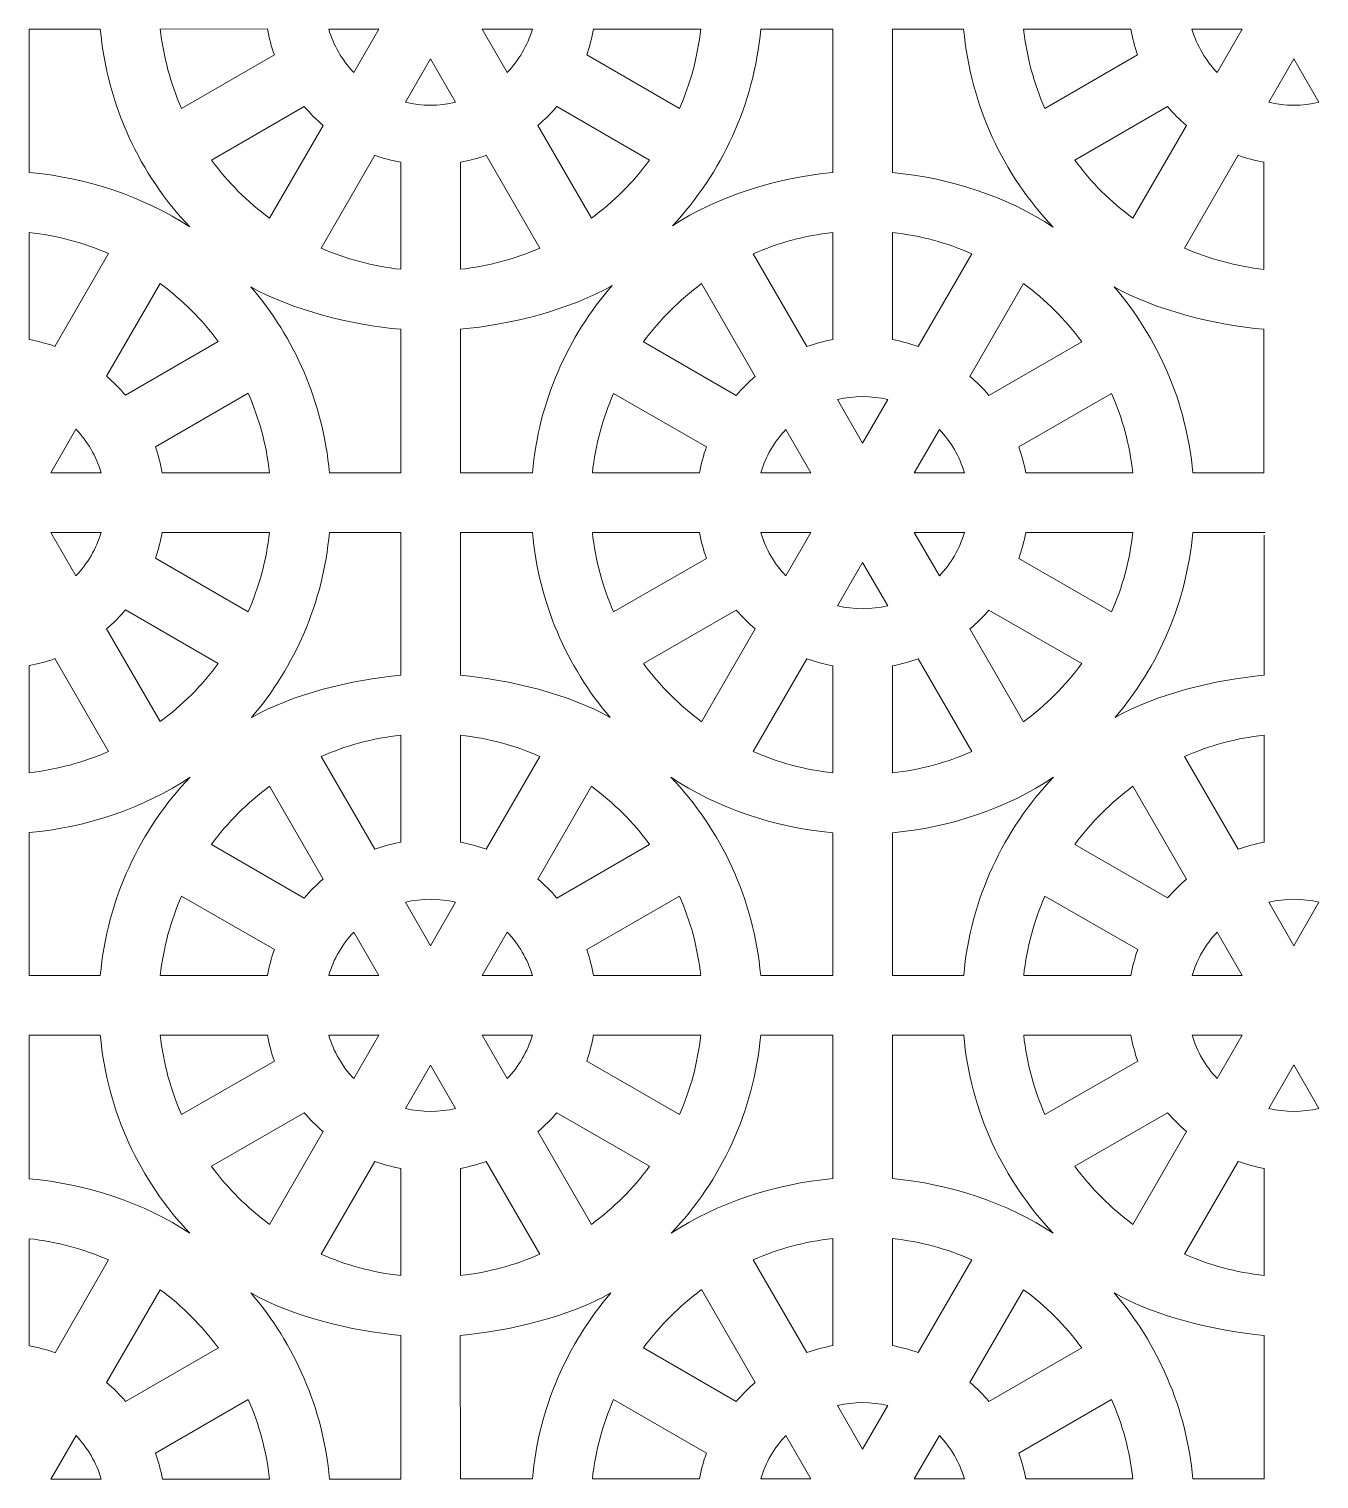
# Model space of a CAD drawing. Header units: centimetres. Extents: x -87 to 87, y -88 to 88.
# Drawn here: x 7.29 to 46.2, y 44.05 to 87.8 of the extents above; entities that cross this region are included whole.
import ezdxf

# ---------------------------------------------------------------- set-up
doc = ezdxf.new("R2010")
doc.units = ezdxf.units.CM
doc.header["$MEASUREMENT"] = 0
doc.layers.add('layer 1', color=7, linetype='Continuous')

msp = doc.modelspace()

# ---------------------------------------------------------------- linework, layer by layer
at = {"layer": 'layer 1', "color": 177, "lineweight": 9}
for points, knots in [([(7.28745, 87.80182), (7.28745, 87.80182), (9.43771, 87.80215), (9.43771, 87.80215), (9.43771, 87.80215), (9.64338, 85.49741), (10.63137, 83.41741), (12.13415, 81.82967), (12.13415, 81.82967), (10.77934, 82.73695), (9.00036, 83.32192), (7.28745, 83.47478), (7.28745, 83.47478), (7.28745, 83.47478), (7.28745, 87.80182), (7.28745, 87.80182)], [0, 0, 0, 0, 0.2, 0.2, 0.2, 0.2, 0.4, 0.4, 0.4, 0.4, 0.6, 0.6, 0.6, 0.6, 1, 1, 1, 1]), ([(11.88766, 85.40539), (11.55909, 86.15262), (11.33876, 86.95816), (11.24659, 87.80214), (11.24659, 87.80214), (11.24659, 87.80214), (14.47854, 87.80222), (14.47854, 87.80222), (14.47854, 87.80222), (14.5273, 87.53399), (14.59739, 87.27316), (14.68715, 87.02166), (14.68715, 87.02166), (14.68715, 87.02166), (11.88766, 85.40539), (11.88766, 85.40539)], [0, 0, 0, 0, 0.2, 0.2, 0.2, 0.2, 0.4, 0.4, 0.4, 0.4, 0.6, 0.6, 0.6, 0.6, 1, 1, 1, 1]), ([(17.08302, 86.49285), (17.08302, 86.49285), (17.83891, 87.80215), (17.83891, 87.80215), (17.83891, 87.80215), (17.83891, 87.80215), (16.32611, 87.80215), (16.32611, 87.80215), (16.32611, 87.80215), (16.47161, 87.30492), (16.73463, 86.85778), (17.08302, 86.49285)], [0, 0, 0, 0, 0.25, 0.25, 0.25, 0.25, 0.5, 0.5, 0.5, 0.5, 1, 1, 1, 1]), ([(20.95659, 87.80215), (20.95659, 87.80215), (21.71253, 86.49285), (21.71253, 86.49285), (21.71253, 86.49285), (22.06089, 86.85774), (22.32386, 87.30489), (22.46936, 87.80215), (22.46936, 87.80215), (22.46936, 87.80215), (20.95659, 87.80215), (20.95659, 87.80215)], [0, 0, 0, 0, 0.25, 0.25, 0.25, 0.25, 0.5, 0.5, 0.5, 0.5, 1, 1, 1, 1]), ([(26.90786, 85.40539), (26.90786, 85.40539), (24.10825, 87.02173), (24.10825, 87.02173), (24.10825, 87.02173), (24.19798, 87.2732), (24.26833, 87.53393), (24.3171, 87.80215), (24.3171, 87.80215), (24.3171, 87.80215), (27.54889, 87.80215), (27.54889, 87.80215), (27.54889, 87.80215), (27.45672, 86.95817), (27.23641, 86.1526), (26.90786, 85.40539)], [0, 0, 0, 0, 0.2, 0.2, 0.2, 0.2, 0.4, 0.4, 0.4, 0.4, 0.6, 0.6, 0.6, 0.6, 1, 1, 1, 1]), ([(31.53118, 87.80215), (31.53118, 87.80215), (29.35777, 87.80215), (29.35777, 87.80215), (29.35777, 87.80215), (29.15366, 85.5149), (28.17907, 83.449), (26.69548, 81.86593), (26.69548, 81.86593), (28.03688, 82.75013), (29.84386, 83.32002), (31.53117, 83.4706), (31.53117, 83.4706), (31.53117, 83.4706), (31.53118, 87.80215), (31.53118, 87.80215)], [0, 0, 0, 0, 0.2, 0.2, 0.2, 0.2, 0.4, 0.4, 0.4, 0.4, 0.6, 0.6, 0.6, 0.6, 1, 1, 1, 1]), ([(33.33118, 87.80214), (33.33118, 87.80214), (35.47862, 87.80153), (35.47862, 87.80153), (35.47862, 87.80153), (35.68448, 85.49464), (36.67418, 83.41292), (38.17937, 81.82462), (38.17937, 81.82462), (36.82428, 82.73239), (35.04463, 83.31769), (33.33118, 83.47059), (33.33118, 83.47059), (33.33118, 83.47059), (33.33118, 87.80214), (33.33118, 87.80214)], [0, 0, 0, 0, 0.2, 0.2, 0.2, 0.2, 0.4, 0.4, 0.4, 0.4, 0.6, 0.6, 0.6, 0.6, 1, 1, 1, 1]), ([(37.28751, 87.80153), (37.28751, 87.80153), (40.51949, 87.80155), (40.51949, 87.80155), (40.51949, 87.80155), (40.56827, 87.53336), (40.63833, 87.27259), (40.72806, 87.02114), (40.72806, 87.02114), (40.72806, 87.02114), (37.92864, 85.40488), (37.92864, 85.40488), (37.92864, 85.40488), (37.60009, 86.15208), (37.3797, 86.95757), (37.28751, 87.80153)], [0, 0, 0, 0, 0.2, 0.2, 0.2, 0.2, 0.4, 0.4, 0.4, 0.4, 0.6, 0.6, 0.6, 0.6, 1, 1, 1, 1]), ([(43.12392, 86.4923), (43.12392, 86.4923), (43.87981, 87.80153), (43.87981, 87.80153), (43.87981, 87.80153), (43.87981, 87.80153), (42.36703, 87.80153), (42.36703, 87.80153), (42.36703, 87.80153), (42.51253, 87.30433), (42.77555, 86.8572), (43.12392, 86.4923)], [0, 0, 0, 0, 0.25, 0.25, 0.25, 0.25, 0.5, 0.5, 0.5, 0.5, 1, 1, 1, 1]), ([(20.15412, 85.59204), (20.15412, 85.59204), (19.39775, 86.90213), (19.39775, 86.90213), (19.39775, 86.90213), (19.39775, 86.90213), (18.64143, 85.59204), (18.64143, 85.59204), (18.64143, 85.59204), (19.13611, 85.47212), (19.65944, 85.47211), (20.15412, 85.59204)], [0, 0, 0, 0, 0.25, 0.25, 0.25, 0.25, 0.5, 0.5, 0.5, 0.5, 1, 1, 1, 1]), ([(44.68234, 85.59155), (44.68234, 85.59155), (45.43867, 86.90156), (45.43867, 86.90156), (45.43867, 86.90156), (45.43867, 86.90156), (46.19505, 85.59153), (46.19505, 85.59153), (46.19505, 85.59153), (45.70029, 85.47154), (45.1771, 85.47159), (44.68234, 85.59155)], [0, 0, 0, 0, 0.25, 0.25, 0.25, 0.25, 0.5, 0.5, 0.5, 0.5, 1, 1, 1, 1]), ([(14.54305, 82.09351), (13.87363, 82.58615), (13.2817, 83.17797), (12.78908, 83.84736), (12.78908, 83.84736), (12.78908, 83.84736), (15.58845, 85.46357), (15.58845, 85.46357), (15.58845, 85.46357), (15.76309, 85.25837), (15.95402, 85.06747), (16.15924, 84.89282), (16.15924, 84.89282), (16.15924, 84.89282), (14.54305, 82.09351), (14.54305, 82.09351)], [0, 0, 0, 0, 0.2, 0.2, 0.2, 0.2, 0.4, 0.4, 0.4, 0.4, 0.6, 0.6, 0.6, 0.6, 1, 1, 1, 1]), ([(26.00634, 83.84742), (25.51372, 83.17799), (24.9217, 82.5865), (24.25227, 82.09384), (24.25227, 82.09384), (24.25227, 82.09384), (22.63627, 84.89283), (22.63627, 84.89283), (22.63627, 84.89283), (22.84147, 85.06746), (23.03239, 85.25838), (23.20703, 85.46359), (23.20703, 85.46359), (23.20703, 85.46359), (26.00634, 83.84742), (26.00634, 83.84742)], [0, 0, 0, 0, 0.2, 0.2, 0.2, 0.2, 0.4, 0.4, 0.4, 0.4, 0.6, 0.6, 0.6, 0.6, 1, 1, 1, 1]), ([(40.58393, 82.09293), (39.91453, 82.58555), (39.32267, 83.17745), (38.83004, 83.84685), (38.83004, 83.84685), (38.83004, 83.84685), (41.62929, 85.463), (41.62929, 85.463), (41.62929, 85.463), (41.80394, 85.25778), (41.9949, 85.06685), (42.20011, 84.89221), (42.20011, 84.89221), (42.20011, 84.89221), (40.58393, 82.09293), (40.58393, 82.09293)], [0, 0, 0, 0, 0.2, 0.2, 0.2, 0.2, 0.4, 0.4, 0.4, 0.4, 0.6, 0.6, 0.6, 0.6, 1, 1, 1, 1]), ([(18.49773, 80.55096), (18.49773, 80.55096), (18.49776, 83.78292), (18.49776, 83.78292), (18.49776, 83.78292), (18.22956, 83.8317), (17.9688, 83.90182), (17.71735, 83.99155), (17.71735, 83.99155), (17.71735, 83.99155), (16.10101, 81.192), (16.10101, 81.192), (16.10101, 81.192), (16.84822, 80.86344), (17.65377, 80.64312), (18.49773, 80.55096)], [0, 0, 0, 0, 0.2, 0.2, 0.2, 0.2, 0.4, 0.4, 0.4, 0.4, 0.6, 0.6, 0.6, 0.6, 1, 1, 1, 1]), ([(21.07814, 83.99162), (20.82668, 83.90189), (20.56591, 83.8317), (20.2977, 83.78292), (20.2977, 83.78292), (20.2977, 83.78292), (20.29773, 80.55096), (20.29773, 80.55096), (20.29773, 80.55096), (21.14169, 80.64313), (21.94711, 80.86373), (22.69433, 81.19229), (22.69433, 81.19229), (22.69433, 81.19229), (21.07814, 83.99162), (21.07814, 83.99162)], [0, 0, 0, 0, 0.2, 0.2, 0.2, 0.2, 0.4, 0.4, 0.4, 0.4, 0.6, 0.6, 0.6, 0.6, 1, 1, 1, 1]), ([(43.7583, 83.99106), (43.7583, 83.99106), (42.14209, 81.19173), (42.14209, 81.19173), (42.14209, 81.19173), (42.88929, 80.86317), (43.69469, 80.64274), (44.53864, 80.55057), (44.53864, 80.55057), (44.53864, 80.55057), (44.53864, 83.78239), (44.53864, 83.78239), (44.53864, 83.78239), (44.27047, 83.83115), (44.00974, 83.90133), (43.7583, 83.99106)], [0, 0, 0, 0, 0.2, 0.2, 0.2, 0.2, 0.4, 0.4, 0.4, 0.4, 0.6, 0.6, 0.6, 0.6, 1, 1, 1, 1]), ([(8.06786, 78.22525), (7.8164, 78.31498), (7.55563, 78.38517), (7.28742, 78.43395), (7.28742, 78.43395), (7.28742, 78.43395), (7.28745, 81.66591), (7.28745, 81.66591), (7.28745, 81.66591), (8.13141, 81.57374), (8.93683, 81.35314), (9.68405, 81.02458), (9.68405, 81.02458), (9.68405, 81.02458), (8.06786, 78.22525), (8.06786, 78.22525)], [0, 0, 0, 0, 0.2, 0.2, 0.2, 0.2, 0.4, 0.4, 0.4, 0.4, 0.6, 0.6, 0.6, 0.6, 1, 1, 1, 1]), ([(31.53118, 81.66172), (31.53118, 81.66172), (31.53121, 78.42976), (31.53121, 78.42976), (31.53121, 78.42976), (31.26301, 78.38098), (31.00225, 78.31086), (30.7508, 78.22113), (30.7508, 78.22113), (30.7508, 78.22113), (29.13446, 81.02068), (29.13446, 81.02068), (29.13446, 81.02068), (29.88167, 81.34924), (30.68722, 81.56956), (31.53118, 81.66172)], [0, 0, 0, 0, 0.2, 0.2, 0.2, 0.2, 0.4, 0.4, 0.4, 0.4, 0.6, 0.6, 0.6, 0.6, 1, 1, 1, 1]), ([(34.11159, 78.22106), (33.86013, 78.31079), (33.59936, 78.38098), (33.33115, 78.42976), (33.33115, 78.42976), (33.33115, 78.42976), (33.33118, 81.66172), (33.33118, 81.66172), (33.33118, 81.66172), (34.17514, 81.56955), (34.98056, 81.34895), (35.72778, 81.02039), (35.72778, 81.02039), (35.72778, 81.02039), (34.11159, 78.22106), (34.11159, 78.22106)], [0, 0, 0, 0, 0.2, 0.2, 0.2, 0.2, 0.4, 0.4, 0.4, 0.4, 0.6, 0.6, 0.6, 0.6, 1, 1, 1, 1]), ([(12.99606, 78.36945), (12.50344, 79.03888), (11.91142, 79.63037), (11.24199, 80.12303), (11.24199, 80.12303), (11.24199, 80.12303), (9.62599, 77.32404), (9.62599, 77.32404), (9.62599, 77.32404), (9.83119, 77.14941), (10.02211, 76.95849), (10.19675, 76.75328), (10.19675, 76.75328), (10.19675, 76.75328), (12.99606, 78.36945), (12.99606, 78.36945)], [0, 0, 0, 0, 0.2, 0.2, 0.2, 0.2, 0.4, 0.4, 0.4, 0.4, 0.6, 0.6, 0.6, 0.6, 1, 1, 1, 1]), ([(20.29773, 74.41053), (20.29773, 74.41053), (22.47116, 74.41053), (22.47116, 74.41053), (22.47116, 74.41053), (22.66341, 76.56487), (23.53919, 78.52286), (24.88005, 80.06599), (24.88005, 80.06599), (23.64338, 79.34203), (21.79906, 78.87606), (20.29773, 78.74209), (20.29773, 78.74209), (20.29773, 78.74209), (20.29773, 74.41053), (20.29773, 74.41053)], [0, 0, 0, 0, 0.2, 0.2, 0.2, 0.2, 0.4, 0.4, 0.4, 0.4, 0.6, 0.6, 0.6, 0.6, 1, 1, 1, 1]), ([(27.5765, 80.11917), (26.90708, 79.62653), (26.31515, 79.03471), (25.82253, 78.36532), (25.82253, 78.36532), (25.82253, 78.36532), (28.6219, 76.74911), (28.6219, 76.74911), (28.6219, 76.74911), (28.79654, 76.95431), (28.98747, 77.14521), (29.19269, 77.31986), (29.19269, 77.31986), (29.19269, 77.31986), (27.5765, 80.11917), (27.5765, 80.11917)], [0, 0, 0, 0, 0.2, 0.2, 0.2, 0.2, 0.4, 0.4, 0.4, 0.4, 0.6, 0.6, 0.6, 0.6, 1, 1, 1, 1]), ([(39.03979, 78.36526), (38.54717, 79.03469), (37.95515, 79.62618), (37.28572, 80.11884), (37.28572, 80.11884), (37.28572, 80.11884), (35.66972, 77.31985), (35.66972, 77.31985), (35.66972, 77.31985), (35.87492, 77.14522), (36.06584, 76.9543), (36.24048, 76.74909), (36.24048, 76.74909), (36.24048, 76.74909), (39.03979, 78.36526), (39.03979, 78.36526)], [0, 0, 0, 0, 0.2, 0.2, 0.2, 0.2, 0.4, 0.4, 0.4, 0.4, 0.6, 0.6, 0.6, 0.6, 1, 1, 1, 1]), ([(18.4978, 74.41472), (18.4978, 74.41472), (18.49772, 78.74208), (18.49772, 78.74208), (18.49772, 78.74208), (17.02537, 78.87347), (15.19735, 79.32415), (13.97819, 80.02435), (13.97819, 80.02435), (15.29669, 78.48838), (16.15714, 76.5478), (16.34749, 74.41472), (16.34749, 74.41472), (16.34749, 74.41472), (18.4978, 74.41472), (18.4978, 74.41472)], [0, 0, 0, 0, 0.2, 0.2, 0.2, 0.2, 0.4, 0.4, 0.4, 0.4, 0.6, 0.6, 0.6, 0.6, 1, 1, 1, 1]), ([(44.53865, 74.41053), (44.53865, 74.41053), (44.53866, 78.74154), (44.53866, 78.74154), (44.53866, 78.74154), (43.06572, 78.87299), (41.23759, 79.32398), (40.01807, 80.02464), (40.01807, 80.02464), (41.33875, 78.48796), (42.20069, 76.54568), (42.39122, 74.41053), (42.39122, 74.41053), (42.39122, 74.41053), (44.53865, 74.41053), (44.53865, 74.41053)], [0, 0, 0, 0, 0.2, 0.2, 0.2, 0.2, 0.4, 0.4, 0.4, 0.4, 0.6, 0.6, 0.6, 0.6, 1, 1, 1, 1]), ([(13.89758, 76.81148), (13.89758, 76.81148), (11.09797, 75.19514), (11.09797, 75.19514), (11.09797, 75.19514), (11.1877, 74.94367), (11.25805, 74.68294), (11.30682, 74.41472), (11.30682, 74.41472), (11.30682, 74.41472), (14.53861, 74.41472), (14.53861, 74.41472), (14.53861, 74.41472), (14.44644, 75.2587), (14.22613, 76.06427), (13.89758, 76.81148)], [0, 0, 0, 0, 0.2, 0.2, 0.2, 0.2, 0.4, 0.4, 0.4, 0.4, 0.6, 0.6, 0.6, 0.6, 1, 1, 1, 1]), ([(24.92111, 76.80729), (24.59254, 76.06006), (24.37221, 75.25452), (24.28004, 74.41054), (24.28004, 74.41054), (24.28004, 74.41054), (27.51199, 74.41046), (27.51199, 74.41046), (27.51199, 74.41046), (27.56075, 74.67869), (27.63084, 74.93952), (27.7206, 75.19102), (27.7206, 75.19102), (27.7206, 75.19102), (24.92111, 76.80729), (24.92111, 76.80729)], [0, 0, 0, 0, 0.2, 0.2, 0.2, 0.2, 0.4, 0.4, 0.4, 0.4, 0.6, 0.6, 0.6, 0.6, 1, 1, 1, 1]), ([(33.18757, 76.62064), (33.18757, 76.62064), (32.4312, 75.31055), (32.4312, 75.31055), (32.4312, 75.31055), (32.4312, 75.31055), (31.67488, 76.62064), (31.67488, 76.62064), (31.67488, 76.62064), (32.16956, 76.74056), (32.69289, 76.74057), (33.18757, 76.62064)], [0, 0, 0, 0, 0.25, 0.25, 0.25, 0.25, 0.5, 0.5, 0.5, 0.5, 1, 1, 1, 1]), ([(39.94131, 76.80729), (39.94131, 76.80729), (37.1417, 75.19095), (37.1417, 75.19095), (37.1417, 75.19095), (37.23143, 74.93948), (37.30178, 74.67875), (37.35055, 74.41053), (37.35055, 74.41053), (37.35055, 74.41053), (40.58234, 74.41053), (40.58234, 74.41053), (40.58234, 74.41053), (40.49017, 75.25451), (40.26986, 76.06008), (39.94131, 76.80729)], [0, 0, 0, 0, 0.2, 0.2, 0.2, 0.2, 0.4, 0.4, 0.4, 0.4, 0.6, 0.6, 0.6, 0.6, 1, 1, 1, 1]), ([(7.94631, 74.41472), (7.94631, 74.41472), (8.70225, 75.72402), (8.70225, 75.72402), (8.70225, 75.72402), (9.05061, 75.35913), (9.31358, 74.91198), (9.45908, 74.41472), (9.45908, 74.41472), (9.45908, 74.41472), (7.94631, 74.41472), (7.94631, 74.41472)], [0, 0, 0, 0, 0.25, 0.25, 0.25, 0.25, 0.5, 0.5, 0.5, 0.5, 1, 1, 1, 1]), ([(30.11647, 75.71983), (30.11647, 75.71983), (30.87236, 74.41053), (30.87236, 74.41053), (30.87236, 74.41053), (30.87236, 74.41053), (29.35956, 74.41053), (29.35956, 74.41053), (29.35956, 74.41053), (29.50506, 74.90776), (29.76808, 75.3549), (30.11647, 75.71983)], [0, 0, 0, 0, 0.25, 0.25, 0.25, 0.25, 0.5, 0.5, 0.5, 0.5, 1, 1, 1, 1]), ([(33.99004, 74.41053), (33.99004, 74.41053), (34.74598, 75.71983), (34.74598, 75.71983), (34.74598, 75.71983), (35.09434, 75.35494), (35.35731, 74.90779), (35.50281, 74.41053), (35.50281, 74.41053), (35.50281, 74.41053), (33.99004, 74.41053), (33.99004, 74.41053)], [0, 0, 0, 0, 0.25, 0.25, 0.25, 0.25, 0.5, 0.5, 0.5, 0.5, 1, 1, 1, 1]), ([(7.94636, 72.61474), (7.94636, 72.61474), (9.4591, 72.61472), (9.4591, 72.61472), (9.4591, 72.61472), (9.31359, 72.11749), (9.05059, 71.67038), (8.70225, 71.30552), (8.70225, 71.30552), (8.70225, 71.30552), (7.94636, 72.61474), (7.94636, 72.61474)], [0, 0, 0, 0, 0.25, 0.25, 0.25, 0.25, 0.5, 0.5, 0.5, 0.5, 1, 1, 1, 1]), ([(13.89757, 70.21805), (14.22612, 70.96524), (14.44643, 71.77077), (14.53861, 72.61472), (14.53861, 72.61472), (14.53861, 72.61472), (11.30663, 72.61472), (11.30663, 72.61472), (11.30663, 72.61472), (11.25787, 72.34657), (11.1877, 72.08585), (11.09798, 71.83443), (11.09798, 71.83443), (11.09798, 71.83443), (13.89757, 70.21805), (13.89757, 70.21805)], [0, 0, 0, 0, 0.2, 0.2, 0.2, 0.2, 0.4, 0.4, 0.4, 0.4, 0.6, 0.6, 0.6, 0.6, 1, 1, 1, 1]), ([(14.00028, 67.03136), (15.21516, 67.7261), (17.03226, 68.17338), (18.49777, 68.30416), (18.49777, 68.30416), (18.49777, 68.30416), (18.49778, 72.61471), (18.49778, 72.61471), (18.49778, 72.61471), (18.49778, 72.61471), (16.34748, 72.61471), (16.34748, 72.61471), (16.34748, 72.61471), (16.15818, 70.4937), (15.30623, 68.56311), (14.00028, 67.03136)], [0, 0, 0, 0, 0.2, 0.2, 0.2, 0.2, 0.4, 0.4, 0.4, 0.4, 0.6, 0.6, 0.6, 0.6, 1, 1, 1, 1]), ([(24.81453, 67.03136), (23.5107, 68.56249), (22.66027, 70.49151), (22.47116, 72.61053), (22.47116, 72.61053), (22.47116, 72.61053), (20.29778, 72.61053), (20.29778, 72.61053), (20.29778, 72.61053), (20.29778, 72.61053), (20.29778, 68.30415), (20.29778, 68.30415), (20.29778, 68.30415), (21.76349, 68.17336), (23.59941, 67.72616), (24.81453, 67.03136)], [0, 0, 0, 0, 0.2, 0.2, 0.2, 0.2, 0.4, 0.4, 0.4, 0.4, 0.6, 0.6, 0.6, 0.6, 1, 1, 1, 1]), ([(24.28005, 72.61053), (24.28005, 72.61053), (27.51203, 72.61055), (27.51203, 72.61055), (27.51203, 72.61055), (27.56081, 72.34236), (27.63087, 72.08159), (27.7206, 71.83014), (27.7206, 71.83014), (27.7206, 71.83014), (24.92118, 70.21388), (24.92118, 70.21388), (24.92118, 70.21388), (24.59263, 70.96108), (24.37224, 71.76657), (24.28005, 72.61053)], [0, 0, 0, 0, 0.2, 0.2, 0.2, 0.2, 0.4, 0.4, 0.4, 0.4, 0.6, 0.6, 0.6, 0.6, 1, 1, 1, 1]), ([(30.11646, 71.3013), (30.11646, 71.3013), (30.87235, 72.61053), (30.87235, 72.61053), (30.87235, 72.61053), (30.87235, 72.61053), (29.35957, 72.61053), (29.35957, 72.61053), (29.35957, 72.61053), (29.50507, 72.11333), (29.76809, 71.6662), (30.11646, 71.3013)], [0, 0, 0, 0, 0.25, 0.25, 0.25, 0.25, 0.5, 0.5, 0.5, 0.5, 1, 1, 1, 1]), ([(33.99009, 72.61055), (33.99009, 72.61055), (35.50283, 72.61053), (35.50283, 72.61053), (35.50283, 72.61053), (35.35732, 72.1133), (35.09432, 71.66619), (34.74598, 71.30133), (34.74598, 71.30133), (34.74598, 71.30133), (33.99009, 72.61055), (33.99009, 72.61055)], [0, 0, 0, 0, 0.25, 0.25, 0.25, 0.25, 0.5, 0.5, 0.5, 0.5, 1, 1, 1, 1]), ([(39.9413, 70.21386), (40.26985, 70.96105), (40.49016, 71.76658), (40.58234, 72.61053), (40.58234, 72.61053), (40.58234, 72.61053), (37.35036, 72.61053), (37.35036, 72.61053), (37.35036, 72.61053), (37.3016, 72.34238), (37.23143, 72.08166), (37.14171, 71.83024), (37.14171, 71.83024), (37.14171, 71.83024), (39.9413, 70.21386), (39.9413, 70.21386)], [0, 0, 0, 0, 0.2, 0.2, 0.2, 0.2, 0.4, 0.4, 0.4, 0.4, 0.6, 0.6, 0.6, 0.6, 1, 1, 1, 1]), ([(44.54146, 72.5279), (44.54146, 72.5279), (44.54148, 68.30441), (44.54148, 68.30441), (44.54148, 68.30441), (43.07517, 68.17356), (41.26283, 67.72604), (40.04737, 67.03078), (40.04737, 67.03078), (41.35145, 68.562), (42.20208, 70.49123), (42.39121, 72.61052), (42.39121, 72.61052), (42.39121, 72.61052), (44.56929, 72.61053), (44.56929, 72.61053)], [0, 0, 0, 0, 0.2, 0.2, 0.2, 0.2, 0.4, 0.4, 0.4, 0.4, 0.6, 0.6, 0.6, 0.6, 1, 1, 1, 1]), ([(31.67488, 70.40055), (31.67488, 70.40055), (32.43121, 71.71056), (32.43121, 71.71056), (32.43121, 71.71056), (32.43121, 71.71056), (33.18759, 70.40053), (33.18759, 70.40053), (33.18759, 70.40053), (32.69283, 70.28054), (32.16964, 70.28059), (31.67488, 70.40055)], [0, 0, 0, 0, 0.25, 0.25, 0.25, 0.25, 0.5, 0.5, 0.5, 0.5, 1, 1, 1, 1]), ([(9.626, 69.70552), (9.626, 69.70552), (11.24221, 66.90613), (11.24221, 66.90613), (11.24221, 66.90613), (11.91161, 67.39875), (12.50351, 67.99064), (12.99613, 68.66004), (12.99613, 68.66004), (12.99613, 68.66004), (10.19677, 70.2763), (10.19677, 70.2763), (10.19677, 70.2763), (10.02214, 70.0711), (9.83121, 69.88016), (9.626, 69.70552)], [0, 0, 0, 0, 0.2, 0.2, 0.2, 0.2, 0.4, 0.4, 0.4, 0.4, 0.6, 0.6, 0.6, 0.6, 1, 1, 1, 1]), ([(27.57647, 66.90193), (26.90707, 67.39455), (26.31521, 67.98645), (25.82258, 68.65585), (25.82258, 68.65585), (25.82258, 68.65585), (28.62183, 70.272), (28.62183, 70.272), (28.62183, 70.272), (28.79648, 70.06678), (28.98744, 69.87585), (29.19265, 69.70121), (29.19265, 69.70121), (29.19265, 69.70121), (27.57647, 66.90193), (27.57647, 66.90193)], [0, 0, 0, 0, 0.2, 0.2, 0.2, 0.2, 0.4, 0.4, 0.4, 0.4, 0.6, 0.6, 0.6, 0.6, 1, 1, 1, 1]), ([(35.66973, 69.70133), (35.66973, 69.70133), (37.28594, 66.90194), (37.28594, 66.90194), (37.28594, 66.90194), (37.95534, 67.39456), (38.54724, 67.98645), (39.03986, 68.65585), (39.03986, 68.65585), (39.03986, 68.65585), (36.2405, 70.27211), (36.2405, 70.27211), (36.2405, 70.27211), (36.06587, 70.06691), (35.87494, 69.87597), (35.66973, 69.70133)], [0, 0, 0, 0, 0.2, 0.2, 0.2, 0.2, 0.4, 0.4, 0.4, 0.4, 0.6, 0.6, 0.6, 0.6, 1, 1, 1, 1]), ([(7.28745, 65.36368), (7.28745, 65.36368), (7.28745, 68.59559), (7.28745, 68.59559), (7.28745, 68.59559), (7.55563, 68.64436), (7.81639, 68.71453), (8.06784, 68.80427), (8.06784, 68.80427), (8.06784, 68.80427), (9.68419, 66.00468), (9.68419, 66.00468), (9.68419, 66.00468), (8.93697, 65.67612), (8.13141, 65.45587), (7.28745, 65.36368)], [0, 0, 0, 0, 0.2, 0.2, 0.2, 0.2, 0.4, 0.4, 0.4, 0.4, 0.6, 0.6, 0.6, 0.6, 1, 1, 1, 1]), ([(30.75084, 68.80006), (30.75084, 68.80006), (29.13463, 66.00073), (29.13463, 66.00073), (29.13463, 66.00073), (29.88183, 65.67217), (30.68723, 65.45174), (31.53118, 65.35957), (31.53118, 65.35957), (31.53118, 65.35957), (31.53118, 68.59139), (31.53118, 68.59139), (31.53118, 68.59139), (31.26301, 68.64015), (31.00228, 68.71033), (30.75084, 68.80006)], [0, 0, 0, 0, 0.2, 0.2, 0.2, 0.2, 0.4, 0.4, 0.4, 0.4, 0.6, 0.6, 0.6, 0.6, 1, 1, 1, 1]), ([(33.33118, 65.35949), (33.33118, 65.35949), (33.33118, 68.5914), (33.33118, 68.5914), (33.33118, 68.5914), (33.59936, 68.64017), (33.86012, 68.71034), (34.11157, 68.80008), (34.11157, 68.80008), (34.11157, 68.80008), (35.72792, 66.00049), (35.72792, 66.00049), (35.72792, 66.00049), (34.9807, 65.67193), (34.17514, 65.45168), (33.33118, 65.35949)], [0, 0, 0, 0, 0.2, 0.2, 0.2, 0.2, 0.4, 0.4, 0.4, 0.4, 0.6, 0.6, 0.6, 0.6, 1, 1, 1, 1]), ([(18.49778, 66.49528), (18.49778, 66.49528), (18.49781, 63.26332), (18.49781, 63.26332), (18.49781, 63.26332), (18.22961, 63.21454), (17.96885, 63.14442), (17.7174, 63.05469), (17.7174, 63.05469), (17.7174, 63.05469), (16.10106, 65.85424), (16.10106, 65.85424), (16.10106, 65.85424), (16.84827, 66.1828), (17.65382, 66.40312), (18.49778, 66.49528)], [0, 0, 0, 0, 0.2, 0.2, 0.2, 0.2, 0.4, 0.4, 0.4, 0.4, 0.6, 0.6, 0.6, 0.6, 1, 1, 1, 1]), ([(21.07819, 63.05462), (20.82673, 63.14435), (20.56596, 63.21454), (20.29775, 63.26332), (20.29775, 63.26332), (20.29775, 63.26332), (20.29778, 66.49528), (20.29778, 66.49528), (20.29778, 66.49528), (21.14174, 66.40311), (21.94716, 66.18251), (22.69438, 65.85395), (22.69438, 65.85395), (22.69438, 65.85395), (21.07819, 63.05462), (21.07819, 63.05462)], [0, 0, 0, 0, 0.2, 0.2, 0.2, 0.2, 0.4, 0.4, 0.4, 0.4, 0.6, 0.6, 0.6, 0.6, 1, 1, 1, 1]), ([(43.76112, 63.05489), (43.76112, 63.05489), (42.14491, 65.85422), (42.14491, 65.85422), (42.14491, 65.85422), (42.89211, 66.18278), (43.69751, 66.40321), (44.54146, 66.49538), (44.54146, 66.49538), (44.54146, 66.49538), (44.54146, 63.26356), (44.54146, 63.26356), (44.54146, 63.26356), (44.27329, 63.2148), (44.01256, 63.14462), (43.76112, 63.05489)], [0, 0, 0, 0, 0.2, 0.2, 0.2, 0.2, 0.4, 0.4, 0.4, 0.4, 0.6, 0.6, 0.6, 0.6, 1, 1, 1, 1]), ([(12.14762, 65.23038), (10.78294, 64.30567), (9.01879, 63.7091), (7.28665, 63.55466), (7.28665, 63.55466), (7.28665, 63.55466), (7.28705, 59.24409), (7.28705, 59.24409), (7.28705, 59.24409), (7.28705, 59.24409), (9.43776, 59.24409), (9.43776, 59.24409), (9.43776, 59.24409), (9.64403, 61.55562), (10.63735, 63.6409), (12.14762, 65.23038)], [0, 0, 0, 0, 0.2, 0.2, 0.2, 0.2, 0.4, 0.4, 0.4, 0.4, 0.6, 0.6, 0.6, 0.6, 1, 1, 1, 1]), ([(26.64832, 65.23037), (28.15844, 63.6409), (29.15156, 61.55552), (29.35782, 59.24409), (29.35782, 59.24409), (29.35782, 59.24409), (31.53118, 59.24442), (31.53118, 59.24442), (31.53118, 59.24442), (31.53118, 59.24442), (31.5312, 63.55054), (31.5312, 63.55054), (31.5312, 63.55054), (29.79656, 63.70534), (28.01428, 64.30332), (26.64832, 65.23037)], [0, 0, 0, 0, 0.2, 0.2, 0.2, 0.2, 0.4, 0.4, 0.4, 0.4, 0.6, 0.6, 0.6, 0.6, 1, 1, 1, 1]), ([(33.32828, 59.24442), (33.32828, 59.24442), (33.33038, 63.55047), (33.33038, 63.55047), (33.33038, 63.55047), (35.06561, 63.70517), (36.82482, 64.30337), (38.19115, 65.23085), (38.19115, 65.23085), (36.68091, 63.64136), (35.68772, 61.55592), (35.48144, 59.24442), (35.48144, 59.24442), (35.48144, 59.24442), (33.32828, 59.24442), (33.32828, 59.24442)], [0, 0, 0, 0, 0.2, 0.2, 0.2, 0.2, 0.4, 0.4, 0.4, 0.4, 0.6, 0.6, 0.6, 0.6, 1, 1, 1, 1]), ([(14.5431, 64.95273), (13.87368, 64.46009), (13.28175, 63.86827), (12.78913, 63.19888), (12.78913, 63.19888), (12.78913, 63.19888), (15.5885, 61.58267), (15.5885, 61.58267), (15.5885, 61.58267), (15.76314, 61.78787), (15.95407, 61.97877), (16.15929, 62.15342), (16.15929, 62.15342), (16.15929, 62.15342), (14.5431, 64.95273), (14.5431, 64.95273)], [0, 0, 0, 0, 0.2, 0.2, 0.2, 0.2, 0.4, 0.4, 0.4, 0.4, 0.6, 0.6, 0.6, 0.6, 1, 1, 1, 1]), ([(26.00639, 63.19882), (25.51377, 63.86825), (24.92175, 64.45974), (24.25232, 64.9524), (24.25232, 64.9524), (24.25232, 64.9524), (22.63632, 62.15341), (22.63632, 62.15341), (22.63632, 62.15341), (22.84152, 61.97878), (23.03244, 61.78786), (23.20708, 61.58265), (23.20708, 61.58265), (23.20708, 61.58265), (26.00639, 63.19882), (26.00639, 63.19882)], [0, 0, 0, 0, 0.2, 0.2, 0.2, 0.2, 0.4, 0.4, 0.4, 0.4, 0.6, 0.6, 0.6, 0.6, 1, 1, 1, 1]), ([(40.58675, 64.95302), (39.91735, 64.4604), (39.32549, 63.8685), (38.83286, 63.1991), (38.83286, 63.1991), (38.83286, 63.1991), (41.63211, 61.58295), (41.63211, 61.58295), (41.63211, 61.58295), (41.80676, 61.78817), (41.99772, 61.9791), (42.20293, 62.15374), (42.20293, 62.15374), (42.20293, 62.15374), (40.58675, 64.95302), (40.58675, 64.95302)], [0, 0, 0, 0, 0.2, 0.2, 0.2, 0.2, 0.4, 0.4, 0.4, 0.4, 0.6, 0.6, 0.6, 0.6, 1, 1, 1, 1]), ([(11.88771, 61.64085), (11.55914, 60.89362), (11.33881, 60.08808), (11.24664, 59.2441), (11.24664, 59.2441), (11.24664, 59.2441), (14.47859, 59.24402), (14.47859, 59.24402), (14.47859, 59.24402), (14.52735, 59.51225), (14.59744, 59.77308), (14.6872, 60.02458), (14.6872, 60.02458), (14.6872, 60.02458), (11.88771, 61.64085), (11.88771, 61.64085)], [0, 0, 0, 0, 0.2, 0.2, 0.2, 0.2, 0.4, 0.4, 0.4, 0.4, 0.6, 0.6, 0.6, 0.6, 1, 1, 1, 1]), ([(20.15417, 61.4542), (20.15417, 61.4542), (19.3978, 60.14411), (19.3978, 60.14411), (19.3978, 60.14411), (19.3978, 60.14411), (18.64148, 61.4542), (18.64148, 61.4542), (18.64148, 61.4542), (19.13616, 61.57412), (19.65949, 61.57413), (20.15417, 61.4542)], [0, 0, 0, 0, 0.25, 0.25, 0.25, 0.25, 0.5, 0.5, 0.5, 0.5, 1, 1, 1, 1]), ([(26.90791, 61.64085), (26.90791, 61.64085), (24.1083, 60.02451), (24.1083, 60.02451), (24.1083, 60.02451), (24.19803, 59.77304), (24.26838, 59.51231), (24.31715, 59.24409), (24.31715, 59.24409), (24.31715, 59.24409), (27.54894, 59.24409), (27.54894, 59.24409), (27.54894, 59.24409), (27.45677, 60.08807), (27.23646, 60.89364), (26.90791, 61.64085)], [0, 0, 0, 0, 0.2, 0.2, 0.2, 0.2, 0.4, 0.4, 0.4, 0.4, 0.6, 0.6, 0.6, 0.6, 1, 1, 1, 1]), ([(37.29033, 59.24442), (37.29033, 59.24442), (40.52231, 59.2444), (40.52231, 59.2444), (40.52231, 59.2444), (40.57109, 59.51259), (40.64115, 59.77336), (40.73088, 60.02481), (40.73088, 60.02481), (40.73088, 60.02481), (37.93146, 61.64107), (37.93146, 61.64107), (37.93146, 61.64107), (37.60291, 60.89387), (37.38252, 60.08838), (37.29033, 59.24442)], [0, 0, 0, 0, 0.2, 0.2, 0.2, 0.2, 0.4, 0.4, 0.4, 0.4, 0.6, 0.6, 0.6, 0.6, 1, 1, 1, 1]), ([(44.68516, 61.4544), (44.68516, 61.4544), (45.44149, 60.14439), (45.44149, 60.14439), (45.44149, 60.14439), (45.44149, 60.14439), (46.19787, 61.45442), (46.19787, 61.45442), (46.19787, 61.45442), (45.70311, 61.57441), (45.17992, 61.57436), (44.68516, 61.4544)], [0, 0, 0, 0, 0.25, 0.25, 0.25, 0.25, 0.5, 0.5, 0.5, 0.5, 1, 1, 1, 1]), ([(17.08307, 60.55339), (17.08307, 60.55339), (17.83896, 59.24409), (17.83896, 59.24409), (17.83896, 59.24409), (17.83896, 59.24409), (16.32616, 59.24409), (16.32616, 59.24409), (16.32616, 59.24409), (16.47166, 59.74132), (16.73468, 60.18846), (17.08307, 60.55339)], [0, 0, 0, 0, 0.25, 0.25, 0.25, 0.25, 0.5, 0.5, 0.5, 0.5, 1, 1, 1, 1]), ([(20.95664, 59.24409), (20.95664, 59.24409), (21.71258, 60.55339), (21.71258, 60.55339), (21.71258, 60.55339), (22.06094, 60.1885), (22.32391, 59.74135), (22.46941, 59.24409), (22.46941, 59.24409), (22.46941, 59.24409), (20.95664, 59.24409), (20.95664, 59.24409)], [0, 0, 0, 0, 0.25, 0.25, 0.25, 0.25, 0.5, 0.5, 0.5, 0.5, 1, 1, 1, 1]), ([(43.12674, 60.55365), (43.12674, 60.55365), (43.88263, 59.24442), (43.88263, 59.24442), (43.88263, 59.24442), (43.88263, 59.24442), (42.36985, 59.24442), (42.36985, 59.24442), (42.36985, 59.24442), (42.51535, 59.74162), (42.77837, 60.18875), (43.12674, 60.55365)], [0, 0, 0, 0, 0.25, 0.25, 0.25, 0.25, 0.5, 0.5, 0.5, 0.5, 1, 1, 1, 1]), ([(7.29032, 57.4447), (7.29032, 57.4447), (9.43776, 57.44409), (9.43776, 57.44409), (9.43776, 57.44409), (9.64362, 55.1372), (10.63332, 53.05548), (12.13851, 51.46718), (12.13851, 51.46718), (10.78342, 52.37495), (9.00377, 52.96025), (7.29032, 53.11315), (7.29032, 53.11315), (7.29032, 53.11315), (7.29032, 57.4447), (7.29032, 57.4447)], [0, 0, 0, 0, 0.2, 0.2, 0.2, 0.2, 0.4, 0.4, 0.4, 0.4, 0.6, 0.6, 0.6, 0.6, 1, 1, 1, 1]), ([(11.24665, 57.44409), (11.24665, 57.44409), (14.47863, 57.44411), (14.47863, 57.44411), (14.47863, 57.44411), (14.52741, 57.17592), (14.59747, 56.91515), (14.6872, 56.6637), (14.6872, 56.6637), (14.6872, 56.6637), (11.88778, 55.04744), (11.88778, 55.04744), (11.88778, 55.04744), (11.55923, 55.79464), (11.33884, 56.60013), (11.24665, 57.44409)], [0, 0, 0, 0, 0.2, 0.2, 0.2, 0.2, 0.4, 0.4, 0.4, 0.4, 0.6, 0.6, 0.6, 0.6, 1, 1, 1, 1]), ([(17.08306, 56.13486), (17.08306, 56.13486), (17.83895, 57.44409), (17.83895, 57.44409), (17.83895, 57.44409), (17.83895, 57.44409), (16.32617, 57.44409), (16.32617, 57.44409), (16.32617, 57.44409), (16.47167, 56.94689), (16.73469, 56.49976), (17.08306, 56.13486)], [0, 0, 0, 0, 0.25, 0.25, 0.25, 0.25, 0.5, 0.5, 0.5, 0.5, 1, 1, 1, 1]), ([(20.95669, 57.44411), (20.95669, 57.44411), (22.46943, 57.44409), (22.46943, 57.44409), (22.46943, 57.44409), (22.32392, 56.94686), (22.06092, 56.49975), (21.71258, 56.13489), (21.71258, 56.13489), (21.71258, 56.13489), (20.95669, 57.44411), (20.95669, 57.44411)], [0, 0, 0, 0, 0.25, 0.25, 0.25, 0.25, 0.5, 0.5, 0.5, 0.5, 1, 1, 1, 1]), ([(26.9079, 55.04742), (27.23645, 55.79461), (27.45676, 56.60014), (27.54894, 57.44409), (27.54894, 57.44409), (27.54894, 57.44409), (24.31696, 57.44409), (24.31696, 57.44409), (24.31696, 57.44409), (24.2682, 57.17594), (24.19803, 56.91522), (24.10831, 56.6638), (24.10831, 56.6638), (24.10831, 56.6638), (26.9079, 55.04742), (26.9079, 55.04742)], [0, 0, 0, 0, 0.2, 0.2, 0.2, 0.2, 0.4, 0.4, 0.4, 0.4, 0.6, 0.6, 0.6, 0.6, 1, 1, 1, 1]), ([(31.53118, 57.44408), (31.53118, 57.44408), (31.53117, 53.11706), (31.53117, 53.11706), (31.53117, 53.11706), (29.81527, 52.96393), (28.01346, 52.37716), (26.65712, 51.46718), (26.65712, 51.46718), (28.16229, 53.05546), (29.15101, 55.13668), (29.35689, 57.44358), (29.35689, 57.44358), (29.35689, 57.44358), (31.53118, 57.44408), (31.53118, 57.44408)], [0, 0, 0, 0, 0.2, 0.2, 0.2, 0.2, 0.4, 0.4, 0.4, 0.4, 0.6, 0.6, 0.6, 0.6, 1, 1, 1, 1]), ([(38.18096, 51.46869), (36.67645, 53.05685), (35.68724, 55.13811), (35.48144, 57.44442), (35.48144, 57.44442), (35.48144, 57.44442), (33.33118, 57.44409), (33.33118, 57.44409), (33.33118, 57.44409), (33.33118, 57.44409), (33.33118, 53.11705), (33.33118, 53.11705), (33.33118, 53.11705), (35.04613, 52.96401), (36.8251, 52.37782), (38.18096, 51.46869)], [0, 0, 0, 0, 0.2, 0.2, 0.2, 0.2, 0.4, 0.4, 0.4, 0.4, 0.6, 0.6, 0.6, 0.6, 1, 1, 1, 1]), ([(37.93139, 55.04766), (37.60282, 55.79489), (37.38249, 56.60043), (37.29032, 57.44441), (37.29032, 57.44441), (37.29032, 57.44441), (40.52227, 57.44449), (40.52227, 57.44449), (40.52227, 57.44449), (40.57103, 57.17626), (40.64112, 56.91543), (40.73088, 56.66393), (40.73088, 56.66393), (40.73088, 56.66393), (37.93139, 55.04766), (37.93139, 55.04766)], [0, 0, 0, 0, 0.2, 0.2, 0.2, 0.2, 0.4, 0.4, 0.4, 0.4, 0.6, 0.6, 0.6, 0.6, 1, 1, 1, 1]), ([(43.12675, 56.13512), (43.12675, 56.13512), (43.88264, 57.44442), (43.88264, 57.44442), (43.88264, 57.44442), (43.88264, 57.44442), (42.36984, 57.44442), (42.36984, 57.44442), (42.36984, 57.44442), (42.51534, 56.94719), (42.77836, 56.50005), (43.12675, 56.13512)], [0, 0, 0, 0, 0.25, 0.25, 0.25, 0.25, 0.5, 0.5, 0.5, 0.5, 1, 1, 1, 1]), ([(18.64148, 55.23411), (18.64148, 55.23411), (19.39781, 56.54412), (19.39781, 56.54412), (19.39781, 56.54412), (19.39781, 56.54412), (20.15419, 55.23409), (20.15419, 55.23409), (20.15419, 55.23409), (19.65943, 55.1141), (19.13624, 55.11415), (18.64148, 55.23411)], [0, 0, 0, 0, 0.25, 0.25, 0.25, 0.25, 0.5, 0.5, 0.5, 0.5, 1, 1, 1, 1]), ([(46.19785, 55.23431), (46.19785, 55.23431), (45.44148, 56.5444), (45.44148, 56.5444), (45.44148, 56.5444), (45.44148, 56.5444), (44.68516, 55.23431), (44.68516, 55.23431), (44.68516, 55.23431), (45.17984, 55.11439), (45.70317, 55.11438), (46.19785, 55.23431)], [0, 0, 0, 0, 0.25, 0.25, 0.25, 0.25, 0.5, 0.5, 0.5, 0.5, 1, 1, 1, 1]), ([(14.54307, 51.73549), (13.87367, 52.22811), (13.28181, 52.82001), (12.78918, 53.48941), (12.78918, 53.48941), (12.78918, 53.48941), (15.58843, 55.10556), (15.58843, 55.10556), (15.58843, 55.10556), (15.76308, 54.90034), (15.95404, 54.70941), (16.15925, 54.53477), (16.15925, 54.53477), (16.15925, 54.53477), (14.54307, 51.73549), (14.54307, 51.73549)], [0, 0, 0, 0, 0.2, 0.2, 0.2, 0.2, 0.4, 0.4, 0.4, 0.4, 0.6, 0.6, 0.6, 0.6, 1, 1, 1, 1]), ([(22.63633, 54.53489), (22.63633, 54.53489), (24.25254, 51.7355), (24.25254, 51.7355), (24.25254, 51.7355), (24.92194, 52.22812), (25.51384, 52.82001), (26.00646, 53.48941), (26.00646, 53.48941), (26.00646, 53.48941), (23.2071, 55.10567), (23.2071, 55.10567), (23.2071, 55.10567), (23.03247, 54.90047), (22.84154, 54.70953), (22.63633, 54.53489)], [0, 0, 0, 0, 0.2, 0.2, 0.2, 0.2, 0.4, 0.4, 0.4, 0.4, 0.6, 0.6, 0.6, 0.6, 1, 1, 1, 1]), ([(40.58678, 51.73578), (39.91736, 52.22842), (39.32543, 52.82024), (38.83281, 53.48963), (38.83281, 53.48963), (38.83281, 53.48963), (41.63218, 55.10584), (41.63218, 55.10584), (41.63218, 55.10584), (41.80682, 54.90064), (41.99775, 54.70974), (42.20297, 54.53509), (42.20297, 54.53509), (42.20297, 54.53509), (40.58678, 51.73578), (40.58678, 51.73578)], [0, 0, 0, 0, 0.2, 0.2, 0.2, 0.2, 0.4, 0.4, 0.4, 0.4, 0.6, 0.6, 0.6, 0.6, 1, 1, 1, 1]), ([(17.71744, 53.63362), (17.71744, 53.63362), (16.10123, 50.83429), (16.10123, 50.83429), (16.10123, 50.83429), (16.84843, 50.50573), (17.65383, 50.2853), (18.49778, 50.19313), (18.49778, 50.19313), (18.49778, 50.19313), (18.49778, 53.42495), (18.49778, 53.42495), (18.49778, 53.42495), (18.22961, 53.47371), (17.96888, 53.54389), (17.71744, 53.63362)], [0, 0, 0, 0, 0.2, 0.2, 0.2, 0.2, 0.4, 0.4, 0.4, 0.4, 0.6, 0.6, 0.6, 0.6, 1, 1, 1, 1]), ([(20.29778, 50.19305), (20.29778, 50.19305), (20.29778, 53.42496), (20.29778, 53.42496), (20.29778, 53.42496), (20.56596, 53.47373), (20.82672, 53.5439), (21.07817, 53.63364), (21.07817, 53.63364), (21.07817, 53.63364), (22.69452, 50.83405), (22.69452, 50.83405), (22.69452, 50.83405), (21.9473, 50.50549), (21.14174, 50.28524), (20.29778, 50.19305)], [0, 0, 0, 0, 0.2, 0.2, 0.2, 0.2, 0.4, 0.4, 0.4, 0.4, 0.6, 0.6, 0.6, 0.6, 1, 1, 1, 1]), ([(44.54146, 50.19323), (44.54146, 50.19323), (44.54149, 53.42519), (44.54149, 53.42519), (44.54149, 53.42519), (44.27329, 53.47397), (44.01253, 53.54409), (43.76108, 53.63382), (43.76108, 53.63382), (43.76108, 53.63382), (42.14474, 50.83427), (42.14474, 50.83427), (42.14474, 50.83427), (42.89195, 50.50571), (43.6975, 50.28539), (44.54146, 50.19323)], [0, 0, 0, 0, 0.2, 0.2, 0.2, 0.2, 0.4, 0.4, 0.4, 0.4, 0.6, 0.6, 0.6, 0.6, 1, 1, 1, 1]), ([(8.07073, 47.86362), (7.81927, 47.95335), (7.5585, 48.02354), (7.29029, 48.07232), (7.29029, 48.07232), (7.29029, 48.07232), (7.29032, 51.30428), (7.29032, 51.30428), (7.29032, 51.30428), (8.13428, 51.21211), (8.9397, 50.99151), (9.68692, 50.66295), (9.68692, 50.66295), (9.68692, 50.66295), (8.07073, 47.86362), (8.07073, 47.86362)], [0, 0, 0, 0, 0.2, 0.2, 0.2, 0.2, 0.4, 0.4, 0.4, 0.4, 0.6, 0.6, 0.6, 0.6, 1, 1, 1, 1]), ([(31.53118, 51.30818), (31.53118, 51.30818), (31.53121, 48.07622), (31.53121, 48.07622), (31.53121, 48.07622), (31.26301, 48.02744), (31.00225, 47.95732), (30.7508, 47.86759), (30.7508, 47.86759), (30.7508, 47.86759), (29.13446, 50.66714), (29.13446, 50.66714), (29.13446, 50.66714), (29.88167, 50.9957), (30.68722, 51.21602), (31.53118, 51.30818)], [0, 0, 0, 0, 0.2, 0.2, 0.2, 0.2, 0.4, 0.4, 0.4, 0.4, 0.6, 0.6, 0.6, 0.6, 1, 1, 1, 1]), ([(34.11159, 47.86752), (33.86013, 47.95725), (33.59936, 48.02744), (33.33115, 48.07622), (33.33115, 48.07622), (33.33115, 48.07622), (33.33118, 51.30818), (33.33118, 51.30818), (33.33118, 51.30818), (34.17514, 51.21601), (34.98056, 50.99541), (35.72778, 50.66685), (35.72778, 50.66685), (35.72778, 50.66685), (34.11159, 47.86752), (34.11159, 47.86752)], [0, 0, 0, 0, 0.2, 0.2, 0.2, 0.2, 0.4, 0.4, 0.4, 0.4, 0.6, 0.6, 0.6, 0.6, 1, 1, 1, 1]), ([(12.99893, 48.00782), (12.50631, 48.67725), (11.91429, 49.26874), (11.24486, 49.7614), (11.24486, 49.7614), (11.24486, 49.7614), (9.62886, 46.96241), (9.62886, 46.96241), (9.62886, 46.96241), (9.83406, 46.78778), (10.02498, 46.59686), (10.19962, 46.39165), (10.19962, 46.39165), (10.19962, 46.39165), (12.99893, 48.00782), (12.99893, 48.00782)], [0, 0, 0, 0, 0.2, 0.2, 0.2, 0.2, 0.4, 0.4, 0.4, 0.4, 0.6, 0.6, 0.6, 0.6, 1, 1, 1, 1]), ([(18.49779, 44.05309), (18.49779, 44.05309), (18.4978, 48.3841), (18.4978, 48.3841), (18.4978, 48.3841), (17.02486, 48.51555), (15.19673, 48.96654), (13.97721, 49.6672), (13.97721, 49.6672), (15.29789, 48.13052), (16.15983, 46.18824), (16.35036, 44.05309), (16.35036, 44.05309), (16.35036, 44.05309), (18.49779, 44.05309), (18.49779, 44.05309)], [0, 0, 0, 0, 0.2, 0.2, 0.2, 0.2, 0.4, 0.4, 0.4, 0.4, 0.6, 0.6, 0.6, 0.6, 1, 1, 1, 1]), ([(20.29721, 44.05699), (20.29721, 44.05699), (22.47116, 44.05699), (22.47116, 44.05699), (22.47116, 44.05699), (22.66153, 46.19034), (23.52218, 48.13114), (24.84097, 49.6672), (24.84097, 49.6672), (23.62122, 48.9664), (21.77021, 48.51538), (20.29698, 48.38403), (20.29698, 48.38403), (20.29698, 48.38403), (20.29721, 44.05699), (20.29721, 44.05699)], [0, 0, 0, 0, 0.2, 0.2, 0.2, 0.2, 0.4, 0.4, 0.4, 0.4, 0.6, 0.6, 0.6, 0.6, 1, 1, 1, 1]), ([(27.5765, 49.76563), (26.90708, 49.27299), (26.31515, 48.68117), (25.82253, 48.01178), (25.82253, 48.01178), (25.82253, 48.01178), (28.6219, 46.39557), (28.6219, 46.39557), (28.6219, 46.39557), (28.79654, 46.60077), (28.98747, 46.79167), (29.19269, 46.96632), (29.19269, 46.96632), (29.19269, 46.96632), (27.5765, 49.76563), (27.5765, 49.76563)], [0, 0, 0, 0, 0.2, 0.2, 0.2, 0.2, 0.4, 0.4, 0.4, 0.4, 0.6, 0.6, 0.6, 0.6, 1, 1, 1, 1]), ([(39.03979, 48.01172), (38.54717, 48.68115), (37.95515, 49.27264), (37.28572, 49.7653), (37.28572, 49.7653), (37.28572, 49.7653), (35.66972, 46.96631), (35.66972, 46.96631), (35.66972, 46.96631), (35.87492, 46.79168), (36.06584, 46.60076), (36.24048, 46.39555), (36.24048, 46.39555), (36.24048, 46.39555), (39.03979, 48.01172), (39.03979, 48.01172)], [0, 0, 0, 0, 0.2, 0.2, 0.2, 0.2, 0.4, 0.4, 0.4, 0.4, 0.6, 0.6, 0.6, 0.6, 1, 1, 1, 1]), ([(44.54146, 44.05343), (44.54146, 44.05343), (42.39122, 44.05699), (42.39122, 44.05699), (42.39122, 44.05699), (42.20087, 46.19017), (41.34033, 48.13084), (40.02172, 49.66685), (40.02172, 49.66685), (41.24098, 48.96653), (43.06894, 48.51576), (44.54145, 48.38435), (44.54145, 48.38435), (44.54145, 48.38435), (44.54146, 44.05343), (44.54146, 44.05343)], [0, 0, 0, 0, 0.2, 0.2, 0.2, 0.2, 0.4, 0.4, 0.4, 0.4, 0.6, 0.6, 0.6, 0.6, 1, 1, 1, 1]), ([(13.90045, 46.44985), (13.90045, 46.44985), (11.10084, 44.83351), (11.10084, 44.83351), (11.10084, 44.83351), (11.19057, 44.58204), (11.26092, 44.32131), (11.30969, 44.05309), (11.30969, 44.05309), (11.30969, 44.05309), (14.54148, 44.05309), (14.54148, 44.05309), (14.54148, 44.05309), (14.44931, 44.89707), (14.229, 45.70264), (13.90045, 46.44985)], [0, 0, 0, 0, 0.2, 0.2, 0.2, 0.2, 0.4, 0.4, 0.4, 0.4, 0.6, 0.6, 0.6, 0.6, 1, 1, 1, 1]), ([(24.92111, 46.45375), (24.59254, 45.70652), (24.37221, 44.90098), (24.28004, 44.057), (24.28004, 44.057), (24.28004, 44.057), (27.51199, 44.05692), (27.51199, 44.05692), (27.51199, 44.05692), (27.56075, 44.32515), (27.63084, 44.58598), (27.7206, 44.83748), (27.7206, 44.83748), (27.7206, 44.83748), (24.92111, 46.45375), (24.92111, 46.45375)], [0, 0, 0, 0, 0.2, 0.2, 0.2, 0.2, 0.4, 0.4, 0.4, 0.4, 0.6, 0.6, 0.6, 0.6, 1, 1, 1, 1]), ([(33.18757, 46.2671), (33.18757, 46.2671), (32.4312, 44.95701), (32.4312, 44.95701), (32.4312, 44.95701), (32.4312, 44.95701), (31.67488, 46.2671), (31.67488, 46.2671), (31.67488, 46.2671), (32.16956, 46.38702), (32.69289, 46.38703), (33.18757, 46.2671)], [0, 0, 0, 0, 0.25, 0.25, 0.25, 0.25, 0.5, 0.5, 0.5, 0.5, 1, 1, 1, 1]), ([(39.94131, 46.45375), (39.94131, 46.45375), (37.1417, 44.83741), (37.1417, 44.83741), (37.1417, 44.83741), (37.23143, 44.58594), (37.30178, 44.32521), (37.35055, 44.05699), (37.35055, 44.05699), (37.35055, 44.05699), (40.58234, 44.05699), (40.58234, 44.05699), (40.58234, 44.05699), (40.49017, 44.90097), (40.26986, 45.70654), (39.94131, 46.45375)], [0, 0, 0, 0, 0.2, 0.2, 0.2, 0.2, 0.4, 0.4, 0.4, 0.4, 0.6, 0.6, 0.6, 0.6, 1, 1, 1, 1]), ([(7.94918, 44.05309), (7.94918, 44.05309), (8.70512, 45.36239), (8.70512, 45.36239), (8.70512, 45.36239), (9.05348, 44.9975), (9.31645, 44.55035), (9.46195, 44.05309), (9.46195, 44.05309), (9.46195, 44.05309), (7.94918, 44.05309), (7.94918, 44.05309)], [0, 0, 0, 0, 0.25, 0.25, 0.25, 0.25, 0.5, 0.5, 0.5, 0.5, 1, 1, 1, 1]), ([(30.11647, 45.36629), (30.11647, 45.36629), (30.87236, 44.05699), (30.87236, 44.05699), (30.87236, 44.05699), (30.87236, 44.05699), (29.35956, 44.05699), (29.35956, 44.05699), (29.35956, 44.05699), (29.50506, 44.55422), (29.76808, 45.00136), (30.11647, 45.36629)], [0, 0, 0, 0, 0.25, 0.25, 0.25, 0.25, 0.5, 0.5, 0.5, 0.5, 1, 1, 1, 1]), ([(33.99004, 44.05699), (33.99004, 44.05699), (34.74598, 45.36629), (34.74598, 45.36629), (34.74598, 45.36629), (35.09434, 45.0014), (35.35731, 44.55425), (35.50281, 44.05699), (35.50281, 44.05699), (35.50281, 44.05699), (33.99004, 44.05699), (33.99004, 44.05699)], [0, 0, 0, 0, 0.25, 0.25, 0.25, 0.25, 0.5, 0.5, 0.5, 0.5, 1, 1, 1, 1])]:
    msp.add_open_spline(points, degree=3, knots=knots, dxfattribs=at)

doc.saveas('drawing.dxf')
